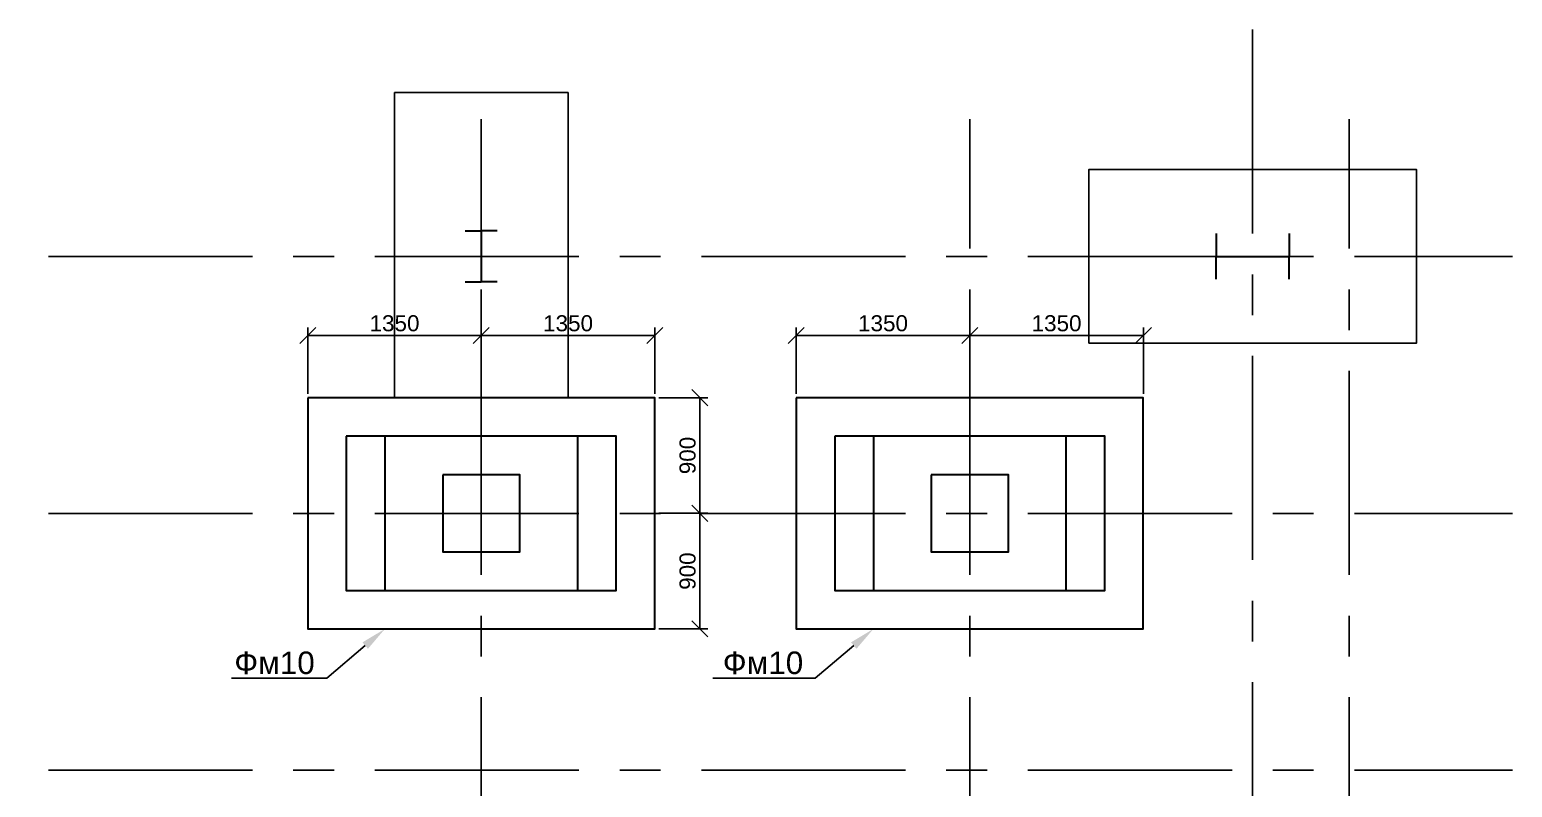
# Model space of a CAD drawing. Header units: millimetres. Extents: x -25736 to -23046, y 7958 to 9460.
# Drawn here: x -25026.3 to -24795.6, y 8558.4 to 8676.4 of the extents above; entities that cross this region are included whole.
import ezdxf
from ezdxf import colors
from ezdxf.entities.mleader import LeaderData, LeaderLine
from ezdxf.math import Vec2, Vec3

# ---------------------------------------------------------------- set-up
doc = ezdxf.new("R2010")
doc.units = ezdxf.units.MM
doc.linetypes.add('осевая', pattern=[50.8, 31.75, -6.35, 6.35, -6.35])
doc.layers.get('0').update_dxf_attribs({"lineweight": 30})
for name, color, linetype in [('Оси', 5, 'осевая'), ('Размеры', 140, 'Continuous'), ('Существующий фундамент', 84, 'Continuous')]:
    doc.layers.add(name, color=color, linetype=linetype)
doc.styles.get("Standard").update_dxf_attribs({"font": 'ARIALUNI.TTF'})
doc.dimstyles.new('ISO-25', dxfattribs={"dimtxt": 2.5, "dimasz": 2.5, "dimexe": 1.25, "dimexo": 0.625, "dimtad": 1, "dimtxsty": 'Standard', "dimblk": 'OBLIQUE', "dimcen": 2.5, "dimadec": 0, "dimazin": 0, "dimtfac": 1, "dimtmove": 0, "dimatfit": 3, "dimfxl": 1, "dimarcsym": 0})

# ---------------------------------------------------------------- blocks, each defined once
blk = doc.blocks.new('_Oblique')
at = {"color": 0, "linetype": 'ByBlock', "lineweight": -2}
blk.add_line((-0.5, -0.5), (0.5, 0.5), dxfattribs=at)
blk = doc.blocks.new('*D19')
at = {"layer": 'Defpoints', "color": 0}
for p in [(-24880.03, 8628.75), (-24880.03, 8619.08), (-24853.03, 8619.08)]:
    blk.add_point(p, dxfattribs=at)
at = {"layer": 'Размеры', "color": 0, "lineweight": -2}
for p, q in [((-24880.03, 8619.7), (-24880.03, 8630)), ((-24853.03, 8619.7), (-24853.03, 8630)), ((-24853.03, 8628.75), (-24880.03, 8628.75))]:
    blk.add_line(p, q, dxfattribs=at)
at = {"layer": 'Размеры', "color": 0, "lineweight": -2, "xscale": 2.5, "yscale": 2.5, "zscale": 2.5, "rotation": 180}
blk.add_blockref('_Oblique', (-24880.03, 8628.75), dxfattribs=at)
at = {"layer": 'Размеры', "color": 0, "lineweight": -2, "xscale": 2.5, "yscale": 2.5, "zscale": 2.5}
blk.add_blockref('_Oblique', (-24853.03, 8628.75), dxfattribs=at)
at = {"layer": 'Размеры', "color": 0, "insert": (-24866.53, 8630.65), "char_height": 2.5, "attachment_point": 5}
blk.add_mtext('1350', dxfattribs=at)
blk = doc.blocks.new('*D20')
at = {"layer": 'Defpoints', "color": 0}
for p in [(-24907.03, 8628.75), (-24907.03, 8619.08), (-24880.03, 8619.08)]:
    blk.add_point(p, dxfattribs=at)
at = {"layer": 'Размеры', "color": 0, "lineweight": -2}
for p, q in [((-24907.03, 8619.7), (-24907.03, 8630)), ((-24880.03, 8619.7), (-24880.03, 8630)), ((-24880.03, 8628.75), (-24907.03, 8628.75))]:
    blk.add_line(p, q, dxfattribs=at)
at = {"layer": 'Размеры', "color": 0, "lineweight": -2, "xscale": 2.5, "yscale": 2.5, "zscale": 2.5, "rotation": 180}
blk.add_blockref('_Oblique', (-24907.03, 8628.75), dxfattribs=at)
at = {"layer": 'Размеры', "color": 0, "lineweight": -2, "xscale": 2.5, "yscale": 2.5, "zscale": 2.5}
blk.add_blockref('_Oblique', (-24880.03, 8628.75), dxfattribs=at)
at = {"layer": 'Размеры', "color": 0, "insert": (-24893.53, 8630.65), "char_height": 2.5, "attachment_point": 5}
blk.add_mtext('1350', dxfattribs=at)
blk = doc.blocks.new('*D21')
at = {"layer": 'Defpoints', "color": 0}
for p in [(-24956.03, 8628.75), (-24956.03, 8619.08), (-24929.03, 8619.08)]:
    blk.add_point(p, dxfattribs=at)
at = {"layer": 'Размеры', "color": 0, "lineweight": -2}
for p, q in [((-24956.03, 8619.7), (-24956.03, 8630)), ((-24929.03, 8619.7), (-24929.03, 8630)), ((-24929.03, 8628.75), (-24956.03, 8628.75))]:
    blk.add_line(p, q, dxfattribs=at)
at = {"layer": 'Размеры', "color": 0, "lineweight": -2, "xscale": 2.5, "yscale": 2.5, "zscale": 2.5, "rotation": 180}
blk.add_blockref('_Oblique', (-24956.03, 8628.75), dxfattribs=at)
at = {"layer": 'Размеры', "color": 0, "lineweight": -2, "xscale": 2.5, "yscale": 2.5, "zscale": 2.5}
blk.add_blockref('_Oblique', (-24929.03, 8628.75), dxfattribs=at)
at = {"layer": 'Размеры', "color": 0, "insert": (-24942.53, 8630.65), "char_height": 2.5, "attachment_point": 5}
blk.add_mtext('1350', dxfattribs=at)
blk = doc.blocks.new('*D22')
at = {"layer": 'Defpoints', "color": 0}
for p in [(-24983.03, 8628.75), (-24983.03, 8619.08), (-24956.03, 8619.08)]:
    blk.add_point(p, dxfattribs=at)
at = {"layer": 'Размеры', "color": 0, "lineweight": -2}
for p, q in [((-24983.03, 8619.7), (-24983.03, 8630)), ((-24956.03, 8619.7), (-24956.03, 8630)), ((-24956.03, 8628.75), (-24983.03, 8628.75))]:
    blk.add_line(p, q, dxfattribs=at)
at = {"layer": 'Размеры', "color": 0, "lineweight": -2, "xscale": 2.5, "yscale": 2.5, "zscale": 2.5, "rotation": 180}
blk.add_blockref('_Oblique', (-24983.03, 8628.75), dxfattribs=at)
at = {"layer": 'Размеры', "color": 0, "lineweight": -2, "xscale": 2.5, "yscale": 2.5, "zscale": 2.5}
blk.add_blockref('_Oblique', (-24956.03, 8628.75), dxfattribs=at)
at = {"layer": 'Размеры', "color": 0, "insert": (-24969.53, 8630.65), "char_height": 2.5, "attachment_point": 5}
blk.add_mtext('1350', dxfattribs=at)
blk = doc.blocks.new('*D52')
at = {"layer": 'Defpoints', "color": 0}
for p in [(-24929.03, 8601.08), (-24922.03, 8601.08), (-24929.03, 8583.08)]:
    blk.add_point(p, dxfattribs=at)
at = {"layer": 'Размеры', "color": 0, "lineweight": -2}
for p, q in [((-24928.41, 8601.08), (-24920.78, 8601.08)), ((-24922.03, 8583.08), (-24922.03, 8601.08)), ((-24928.41, 8583.08), (-24920.78, 8583.08))]:
    blk.add_line(p, q, dxfattribs=at)
at = {"layer": 'Размеры', "color": 0, "lineweight": -2, "xscale": 2.5, "yscale": 2.5, "zscale": 2.5}
for p, rotation in [((-24922.03, 8601.08), 90), ((-24922.03, 8583.08), 270)]:
    blk.add_blockref('_Oblique', p, dxfattribs=dict(at, rotation=rotation))
at = {"layer": 'Размеры', "color": 0, "insert": (-24923.93, 8592.08), "char_height": 2.5, "attachment_point": 5, "rotation": 90}
blk.add_mtext('900', dxfattribs=at)
blk = doc.blocks.new('*D53')
at = {"layer": 'Defpoints', "color": 0}
for p in [(-24929.03, 8619.08), (-24922.03, 8619.08), (-24929.03, 8601.08)]:
    blk.add_point(p, dxfattribs=at)
at = {"layer": 'Размеры', "color": 0, "lineweight": -2}
for p, q in [((-24928.41, 8619.08), (-24920.78, 8619.08)), ((-24922.03, 8601.08), (-24922.03, 8619.08)), ((-24928.41, 8601.08), (-24920.78, 8601.08))]:
    blk.add_line(p, q, dxfattribs=at)
at = {"layer": 'Размеры', "color": 0, "lineweight": -2, "xscale": 2.5, "yscale": 2.5, "zscale": 2.5}
for p, rotation in [((-24922.03, 8619.08), 90), ((-24922.03, 8601.08), 270)]:
    blk.add_blockref('_Oblique', p, dxfattribs=dict(at, rotation=rotation))
at = {"layer": 'Размеры', "color": 0, "insert": (-24923.93, 8610.08), "char_height": 2.5, "attachment_point": 5, "rotation": 90}
blk.add_mtext('900', dxfattribs=at)

msp = doc.modelspace()

# ---------------------------------------------------------------- linework, layer by layer
for p, q in [((-24958.524, 8645.055), (-24956.033, 8645.055)), ((-24956.033, 8645.055), (-24956.033, 8637.098)), ((-24953.542, 8645.055), (-24956.033, 8645.055)), ((-24841.717, 8644.636), (-24841.717, 8641.077)), ((-24830.349, 8644.636), (-24830.349, 8641.077)), ((-24841.717, 8641.077), (-24830.349, 8641.077)), ((-24841.717, 8637.518), (-24841.717, 8641.077)), ((-24830.349, 8637.518), (-24830.349, 8641.077)), ((-24958.524, 8637.098), (-24956.033, 8637.098)), ((-24953.542, 8637.098), (-24956.033, 8637.098))]:
    msp.add_line(p, q)
for points in [[(-24983.033, 8619.077), (-24983.033, 8583.077), (-24929.033, 8583.077), (-24929.033, 8619.077)], [(-24907.033, 8619.077), (-24907.033, 8583.077), (-24853.033, 8583.077), (-24853.033, 8619.077)], [(-24977.033, 8613.077), (-24977.033, 8589.077), (-24935.033, 8589.077), (-24935.033, 8613.077)], [(-24971.033, 8613.077), (-24971.033, 8589.077), (-24941.033, 8589.077), (-24941.033, 8613.077)], [(-24901.033, 8613.077), (-24901.033, 8589.077), (-24859.033, 8589.077), (-24859.033, 8613.077)], [(-24895.033, 8613.077), (-24895.033, 8589.077), (-24865.033, 8589.077), (-24865.033, 8613.077)], [(-24962.033, 8607.077), (-24962.033, 8595.077), (-24950.033, 8595.077), (-24950.033, 8607.077)], [(-24886.033, 8607.077), (-24886.033, 8595.077), (-24874.033, 8595.077), (-24874.033, 8607.077)]]:
    msp.add_lwpolyline(points, close=True)
at = {"layer": 'Оси'}
for p, q in [((-24836.033, 8676.376), (-24836.033, 8337.495)), ((-24956.033, 8337.495), (-24956.033, 8662.43)), ((-24880.033, 8337.495), (-24880.033, 8662.43)), ((-24821.033, 8337.495), (-24821.033, 8662.43)), ((-25378.987, 8641.077), (-24795.622, 8641.077)), ((-25378.987, 8601.077), (-24795.622, 8601.077)), ((-25378.987, 8561.077), (-24795.622, 8561.077))]:
    msp.add_line(p, q, dxfattribs=at)
at = {"layer": 'Существующий фундамент'}
for points in [[(-24969.533, 8666.577), (-24969.533, 8619.077), (-24942.533, 8619.077), (-24942.533, 8666.577)], [(-24861.533, 8627.577), (-24810.533, 8627.577), (-24810.533, 8654.577), (-24861.533, 8654.577)]]:
    msp.add_lwpolyline(points, close=True, dxfattribs=at)

# ---------------------------------------------------------------- texts
at = {"layer": 'Размеры', "char_height": 3.5, "attachment_point": 9}
for insert in [(-24981.943, 8576.011), (-24905.943, 8576.011)]:
    msp.add_mtext_dynamic_manual_height_columns('Фм10', width=0.38088, gutter_width=12.5, heights=[0], dxfattribs=dict(at, insert=insert))

# ---------------------------------------------------------------- dimensions: what is measured, and where the dimension line sits
at = {"layer": 'Размеры'}
for base, p1, p2, picture, middle in [((-24983.033, 8628.747), (-24956.033, 8619.077), (-24983.033, 8619.077), '*D22', (-24969.533, 8630.649)), ((-24956.033, 8628.747), (-24929.033, 8619.077), (-24956.033, 8619.077), '*D21', (-24942.533, 8630.649)), ((-24907.033, 8628.747), (-24880.033, 8619.077), (-24907.033, 8619.077), '*D20', (-24893.533, 8630.649)), ((-24880.033, 8628.747), (-24853.033, 8619.077), (-24880.033, 8619.077), '*D19', (-24866.533, 8630.649))]:
    dim = msp.add_linear_dim(base=base, p1=p1, p2=p2, text='1350', dimstyle='ISO-25', dxfattribs=at)
    dim.commit()
    dim.dimension.update_dxf_attribs({"geometry": picture, "text_midpoint": middle})
for base, p1, p2, picture, middle in [((-24922.026, 8619.077), (-24929.033, 8601.077), (-24929.033, 8619.077), '*D53', (-24923.927, 8610.077)), ((-24922.026, 8601.077), (-24929.033, 8583.077), (-24929.033, 8601.077), '*D52', (-24923.927, 8592.077))]:
    dim = msp.add_linear_dim(base=base, p1=p1, p2=p2, angle=90, text='900', dimstyle='ISO-25', dxfattribs=at)
    dim.commit()
    dim.dimension.update_dxf_attribs({"geometry": picture, "text_midpoint": middle})

# ---------------------------------------------------------------- leaders
ml = msp.add_multileader_mtext('Standard', dxfattribs=at)
ml.set_content('', color=256)
ml.set_leader_properties()
ml.build(insert=Vec2(0, 0))
ctx = ml.context
ctx.base_point, ctx.plane_origin = Vec3(-24998.893, 8575.422), Vec3(-24971.033, 8583.077)
ctx.text_align_type = 2
notes = []
notes.append((ctx, [(0, (1, 1, 0), (-24980.079, 8575.422), (-1, 0), 14.814, [(0, [(-24971.033, 8583.077)], 0, [])])]))
ctx.mtext.insert, ctx.mtext.alignment, ctx.mtext.flow_direction = Vec3(-24996.893, 8577.422), 3, 5
ml = msp.add_multileader_mtext('Standard', dxfattribs=at)
ml.set_content('', color=256)
ml.set_leader_properties()
ml.build(insert=Vec2(0, 0))
ctx = ml.context
ctx.base_point, ctx.plane_origin = Vec3(-24923.986, 8575.422), Vec3(-24895.033, 8583.077)
ctx.text_align_type = 2
notes.append((ctx, [(0, (1, 1, 0), (-24904.079, 8575.422), (-1, 0), 15.907, [(0, [(-24895.033, 8583.077)], 0, [])])]))
ctx.mtext.insert, ctx.mtext.alignment, ctx.mtext.flow_direction = Vec3(-24921.986, 8577.422), 3, 5
for ctx, leaders in notes:
    for number, flags, end, landing, length, lines in leaders:
        leader = LeaderData()
        leader.index, (leader.has_last_leader_line, leader.has_dogleg_vector, leader.attachment_direction) = number, flags
        leader.last_leader_point, leader.dogleg_vector, leader.dogleg_length = Vec3(end), Vec3(landing), length
        for number, points, colour, breaks in lines:
            line = LeaderLine()
            line.index, line.vertices, line.color, line.breaks = number, Vec3.list(points), colors.encode_raw_color(colour), breaks
            leader.lines.append(line)
        ctx.leaders.append(leader)

doc.saveas('drawing.dxf')
